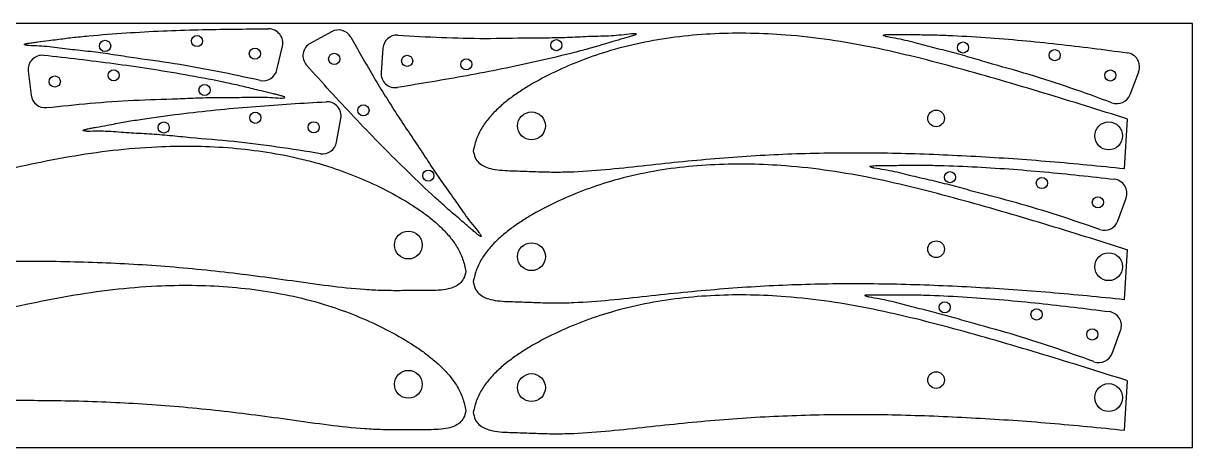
# Model space of a CAD drawing. Header units: millimetres. Extents: x 0 to 1016, y 0 to 152.
# Drawn here: x 596.5 to 1016.1, y 0 to 152.4 of the extents above; entities that cross this region are included whole.
import ezdxf

# ---------------------------------------------------------------- set-up
doc = ezdxf.new("R2010")
doc.units = ezdxf.units.MM

msp = doc.modelspace()

# ---------------------------------------------------------------- linework, layer by layer
at = {"color": 7, "linetype": 'Continuous', "lineweight": 25}
for p, q in [((1016.06, 152.38), (0.06, 152.38)), ((1016.06, -0.02), (1016.06, 152.38)), ((707.06, 149.39), (699.43, 145.2)), ((687.46, 135.67), (689.43, 144.16)), ((725.46, 143.41), (724.84, 134.72)), ((598.19, 135.22), (599.23, 126.57)), ((993.6, 126.82), (996.7, 134.96)), ((708.88, 109.68), (710.39, 118.26)), ((991.59, 100.24), (992.66, 117.97)), ((989.24, 81.43), (992.18, 89.63)), ((991.59, 53.24), (992.66, 70.97)), ((987.14, 33.85), (990.2, 42.01)), ((991.59, 6.24), (992.66, 23.97)), ((0.06, -0.02), (1016.06, -0.02))]:
    msp.add_line(p, q, dxfattribs=at)
for centre, radius in [((658.78, 146.01), 2), ((625.79, 144.29), 2), ((679.54, 141.48), 2), ((787.72, 144.54), 2), ((933.66, 143.7), 2), ((966.58, 140.95), 2), ((708.01, 139.62), 2), ((734.18, 138.91), 2), ((755.4, 137.68), 2), ((628.86, 133.73), 2), ((986.54, 133.65), 2), ((607.73, 131.49), 2), ((661.47, 128.43), 2), ((718.49, 121.13), 2), ((679.69, 118.46), 2), ((778.8, 115.56), 5), ((924, 118.25), 3), ((646.83, 114.96), 2), ((700.66, 115.06), 2), ((985.93, 111.97), 5), ((741.78, 97.7), 2), ((928.99, 97.12), 2), ((961.96, 95.01), 2), ((982.06, 88.11), 2), ((734.61, 72.74), 5), ((778.8, 68.56), 5), ((924, 71.25), 3), ((985.93, 64.97), 5), ((927.11, 50.39), 2), ((960.05, 47.82), 2), ((980.05, 40.64), 2), ((734.61, 22.74), 5), ((778.8, 21.56), 5), ((924, 24.25), 3), ((985.93, 17.97), 5)]:
    msp.add_circle(centre, radius, dxfattribs=at)
for centre, start, end in [((684.48, 145.31), 346.9172, 90.0845), ((709.51, 144.94), 29.4025, 118.7613), ((730.53, 143.05), 86.5527, 175.9116), ((701.87, 140.75), 118.7613, 221.9286), ((603.23, 135.83), 83.6636, 186.8309), ((991.95, 136.77), 339.1453, 82.3126), ((682.51, 136.82), 257.5584, 346.9172), ((729.9, 134.36), 175.9116, 279.0789), ((604.27, 127.18), 186.8309, 276.1898), ((988.85, 128.63), 249.7864, 339.1453), ((705.39, 119.14), 350.0112, 93.1785), ((703.88, 110.56), 260.6523, 350.0112), ((987.4, 91.34), 340.2762, 83.4435), ((984.46, 83.14), 250.9174, 340.2762), ((985.44, 43.79), 339.4752, 82.6425), ((982.38, 35.63), 250.1163, 339.4752)]:
    msp.add_arc(centre, 5.08, start, end, dxfattribs=at)
for points, knots in [([(598.43, 144.39), (598.03, 144.44), (597.54, 144.5), (597.04, 144.65), (596.92, 144.71), (596.88, 144.74), (596.86, 144.77), (596.85, 144.79), (596.85, 144.82), (596.86, 144.85), (596.89, 144.88), (596.99, 144.95), (597.46, 145.11), (598.46, 145.29), (599.95, 145.5), (602.37, 145.79), (605.27, 146.17), (608.49, 146.6), (611.3, 146.97), (614.04, 147.3), (616.92, 147.61), (623.36, 148.23), (633.22, 148.99), (646.32, 149.71), (659.16, 150.13), (671.83, 150.35), (680.25, 150.37), (684.47, 150.39)], [0, 0, 0, 0, 0.013443, 0.016523, 0.017329, 0.017938, 0.018246, 0.018508, 0.018751, 0.019077, 0.01947, 0.020272, 0.023035, 0.036012, 0.054197, 0.073581, 0.11743, 0.152149, 0.182274, 0.212295, 0.244693, 0.27915, 0.42868, 0.575814, 0.718163, 0.858609, 1, 1, 1, 1]), ([(713.93, 147.43), (716.52, 142.89), (721.68, 133.8), (729.87, 120.41), (737.17, 109.76), (742.69, 101.23), (746.81, 95.1), (751.22, 89.17), (755.26, 82.96), (758.39, 79.15), (759.96, 77.25)], [0, 0, 0, 0, 0.1867325, 0.373397, 0.5600521, 0.6480632, 0.7360398, 0.824033, 0.9120502, 1, 1, 1, 1]), ([(814.75, 148.72), (815.16, 148.73), (815.65, 148.74), (816.17, 148.68), (816.3, 148.64), (816.34, 148.61), (816.37, 148.59), (816.38, 148.57), (816.39, 148.54), (816.38, 148.51), (816.35, 148.47), (816.27, 148.39), (815.83, 148.15), (814.87, 147.83), (813.42, 147.38), (811.09, 146.72), (808.28, 145.89), (805.16, 144.97), (802.45, 144.16), (799.79, 143.4), (796.99, 142.65), (790.74, 141.03), (781.11, 138.74), (768.29, 135.98), (755.67, 133.55), (743.19, 131.36), (734.88, 130.02), (730.71, 129.34)], [0, 0, 0, 0, 0.013443, 0.016523, 0.017329, 0.017938, 0.018246, 0.018508, 0.018751, 0.019077, 0.01947, 0.020272, 0.023035, 0.036012, 0.054197, 0.073581, 0.11743, 0.152149, 0.182274, 0.212295, 0.244693, 0.27915, 0.42868, 0.575814, 0.718163, 0.858609, 1, 1, 1, 1]), ([(730.83, 148.12), (736.05, 147.82), (746.49, 147.24), (762.17, 146.85), (775.09, 147.21), (785.24, 147.21), (792.63, 147.35), (800.01, 147.84), (807.41, 147.86), (812.31, 148.43), (814.75, 148.72)], [0, 0, 0, 0, 0.1867325, 0.373397, 0.5600521, 0.6480632, 0.7360398, 0.824033, 0.9120502, 1, 1, 1, 1]), ([(992.66, 117.97), (992.59, 118), (987.59, 119.62), (977.6, 122.78), (962.59, 127.39), (947.43, 131.89), (932.16, 136.2), (916.83, 140.27), (901.39, 143.83), (885.79, 146.59), (871.09, 148.25), (857.34, 148.92), (844.63, 148.76), (831.96, 147.75), (819.4, 145.78), (807.75, 142.93), (797.06, 139.32), (787.34, 135.14), (779.74, 131.17), (774.2, 127.68), (770.52, 125.03), (767.05, 122.12), (763.86, 118.91), (761.14, 115.29), (758.97, 111.2), (758.26, 108.18), (757.9, 106.64)], [0, 0, 0, 0, 0.00083, 0.06215, 0.124003, 0.186486, 0.249178, 0.311723, 0.374105, 0.436508, 0.499001, 0.54904, 0.599138, 0.649271, 0.699335, 0.749311, 0.790948, 0.832622, 0.874355, 0.89222, 0.910065, 0.927922, 0.945735, 0.96348, 0.981385, 1, 1, 1, 1]), ([(906.56, 147.5), (906.18, 147.61), (905.7, 147.73), (905.22, 147.95), (905.11, 148.02), (905.08, 148.06), (905.06, 148.09), (905.05, 148.11), (905.05, 148.14), (905.07, 148.17), (905.1, 148.2), (905.21, 148.25), (905.7, 148.35), (906.71, 148.39), (908.22, 148.39), (910.65, 148.36), (913.58, 148.34), (916.83, 148.33), (919.66, 148.31), (922.43, 148.27), (925.32, 148.19), (931.78, 147.93), (941.66, 147.35), (954.73, 146.29), (967.51, 144.98), (980.09, 143.48), (988.44, 142.36), (992.63, 141.81)], [0, 0, 0, 0, 0.013443, 0.016523, 0.017329, 0.017938, 0.018246, 0.018508, 0.018751, 0.019077, 0.01947, 0.020272, 0.023035, 0.036012, 0.054197, 0.073581, 0.11743, 0.152149, 0.182274, 0.212295, 0.244693, 0.27915, 0.42868, 0.575814, 0.718163, 0.858609, 1, 1, 1, 1]), ([(987.09, 123.86), (982.18, 125.65), (972.35, 129.23), (957.45, 134.12), (944.98, 137.5), (935.26, 140.43), (928.14, 142.43), (920.94, 144.09), (913.84, 146.2), (908.99, 147.07), (906.56, 147.5)], [0, 0, 0, 0, 0.1867325, 0.373397, 0.5600521, 0.6480632, 0.7360398, 0.824033, 0.9120502, 1, 1, 1, 1]), ([(681.42, 131.86), (676.31, 132.97), (666.09, 135.18), (650.66, 138.01), (637.85, 139.68), (627.82, 141.26), (620.49, 142.28), (613.13, 142.95), (605.82, 144.09), (600.89, 144.29), (598.43, 144.39)], [0, 0, 0, 0, 0.1867325, 0.373397, 0.5600521, 0.6480632, 0.7360398, 0.824033, 0.9120502, 1, 1, 1, 1]), ([(688.67, 125.55), (689.08, 125.55), (689.57, 125.56), (690.08, 125.65), (690.21, 125.7), (690.25, 125.73), (690.28, 125.75), (690.29, 125.77), (690.29, 125.8), (690.29, 125.83), (690.26, 125.87), (690.17, 125.94), (689.72, 126.16), (688.74, 126.44), (687.28, 126.81), (684.91, 127.37), (682.07, 128.06), (678.91, 128.83), (676.16, 129.51), (673.47, 130.14), (670.64, 130.76), (664.31, 132.08), (654.59, 133.91), (641.65, 136.05), (628.93, 137.87), (616.36, 139.46), (607.99, 140.4), (603.79, 140.88)], [0, 0, 0, 0, 0.013443, 0.016523, 0.017329, 0.017938, 0.018246, 0.018508, 0.018751, 0.019077, 0.01947, 0.020272, 0.023035, 0.036012, 0.054197, 0.073581, 0.11743, 0.152149, 0.182274, 0.212295, 0.244693, 0.27915, 0.42868, 0.575814, 0.718163, 0.858609, 1, 1, 1, 1]), ([(759.96, 77.25), (760.19, 76.92), (760.47, 76.51), (760.69, 76.05), (760.73, 75.91), (760.73, 75.86), (760.72, 75.83), (760.71, 75.81), (760.69, 75.79), (760.67, 75.78), (760.62, 75.78), (760.51, 75.81), (760.07, 76.05), (759.27, 76.68), (758.12, 77.65), (756.29, 79.25), (754.07, 81.16), (751.61, 83.28), (749.45, 85.12), (747.38, 86.95), (745.23, 88.88), (740.47, 93.26), (733.32, 100.1), (724.05, 109.38), (715.17, 118.66), (706.56, 127.96), (700.92, 134.21), (698.09, 137.35)], [0, 0, 0, 0, 0.013443, 0.016523, 0.017329, 0.017938, 0.018246, 0.018508, 0.018751, 0.019077, 0.01947, 0.020272, 0.023035, 0.036012, 0.054197, 0.073581, 0.11743, 0.152149, 0.182274, 0.212295, 0.244693, 0.27915, 0.42868, 0.575814, 0.718163, 0.858609, 1, 1, 1, 1]), ([(604.82, 122.13), (610.02, 122.67), (620.42, 123.76), (636.06, 124.9), (648.98, 125.16), (659.12, 125.64), (666.51, 125.85), (673.9, 125.72), (681.29, 126.05), (686.21, 125.71), (688.67, 125.55)], [0, 0, 0, 0, 0.1867325, 0.373397, 0.5600521, 0.6480632, 0.7360398, 0.824033, 0.9120502, 1, 1, 1, 1]), ([(619.51, 113.58), (619.11, 113.61), (618.62, 113.65), (618.11, 113.77), (617.99, 113.82), (617.94, 113.85), (617.92, 113.88), (617.91, 113.9), (617.91, 113.93), (617.92, 113.95), (617.94, 113.99), (618.04, 114.06), (618.5, 114.25), (619.49, 114.48), (620.97, 114.77), (623.37, 115.19), (626.24, 115.73), (629.43, 116.33), (632.22, 116.85), (634.94, 117.33), (637.8, 117.79), (644.19, 118.76), (654, 120.05), (667.04, 121.48), (679.84, 122.6), (692.48, 123.49), (700.89, 123.97), (705.11, 124.21)], [0, 0, 0, 0, 0.013443, 0.016523, 0.017329, 0.017938, 0.018246, 0.018508, 0.018751, 0.019077, 0.01947, 0.020272, 0.023035, 0.036012, 0.054197, 0.073581, 0.11743, 0.152149, 0.182274, 0.212295, 0.244693, 0.27915, 0.42868, 0.575814, 0.718163, 0.858609, 1, 1, 1, 1]), ([(703.05, 105.55), (697.89, 106.38), (687.57, 108.04), (672.01, 110.03), (659.12, 111.01), (649.02, 112.04), (641.66, 112.67), (634.27, 112.94), (626.91, 113.68), (621.97, 113.61), (619.51, 113.58)], [0, 0, 0, 0, 0.1867325, 0.373397, 0.5600521, 0.6480632, 0.7360398, 0.824033, 0.9120502, 1, 1, 1, 1]), ([(445.53, 53.75), (445.19, 53.7), (444.62, 53.63), (443.94, 53.59), (443.57, 53.61), (443.44, 53.66), (443.4, 53.69), (443.37, 53.71), (443.35, 53.75), (443.36, 53.8), (443.38, 53.85), (443.48, 53.97), (443.73, 54.14), (444.28, 54.45), (446.11, 55.3), (449.08, 56.47), (452.74, 57.96), (455.92, 59.26), (458.66, 60.39), (462.51, 61.97), (467.92, 64.08), (475.13, 66.73), (482.81, 69.44), (490.63, 72.09), (498.4, 74.64), (506.04, 77.05), (513.6, 79.36), (523.59, 82.31), (536.11, 85.87), (551.25, 90.03), (566.53, 94.08), (581.92, 97.94), (597.37, 101.55), (612.91, 104.65), (628.58, 106.94), (643.33, 108.16), (657.09, 108.42), (669.79, 107.88), (682.43, 106.49), (694.92, 104.16), (706.48, 100.96), (717.05, 97.03), (726.65, 92.56), (734.13, 88.37), (739.56, 84.72), (743.16, 81.96), (746.55, 78.95), (749.64, 75.64), (752.25, 71.94), (754.3, 67.79), (754.92, 64.75), (755.23, 63.21)], [0, 0, 0, 0, 0.003057, 0.005073, 0.006058, 0.006224, 0.006358, 0.006468, 0.00659, 0.006718, 0.006876, 0.007075, 0.00807, 0.009553, 0.012689, 0.02592, 0.037855, 0.047758, 0.056304, 0.064169, 0.084693, 0.107775, 0.132251, 0.156894, 0.181013, 0.20467, 0.227983, 0.251071, 0.297033, 0.343395, 0.390229, 0.43722, 0.484101, 0.530859, 0.577633, 0.624476, 0.661982, 0.699533, 0.737111, 0.774636, 0.812095, 0.843304, 0.874541, 0.905822, 0.919213, 0.932589, 0.945973, 0.959326, 0.972627, 0.986047, 1, 1, 1, 1]), ([(757.9, 106.64), (758.07, 105.78), (758.38, 104.17), (759.84, 102.21), (761.79, 100.93), (764.36, 100.06), (767.51, 99.6), (771.06, 99.44), (775.67, 99.32), (781.17, 99.08), (787.61, 98.92), (796.19, 99.11), (807.04, 99.97), (820.11, 101.44), (837.52, 103.28), (859.24, 105.1), (885.35, 106.04), (911.71, 105.88), (938.26, 104.73), (964.96, 102.93), (982.71, 101.14), (991.59, 100.24)], [0, 0, 0, 0, 0.010935, 0.020469, 0.029919, 0.04, 0.054577, 0.069867, 0.084855, 0.112811, 0.139423, 0.166202, 0.221095, 0.276835, 0.332269, 0.442054, 0.551926, 0.662121, 0.7748, 0.88738, 1, 1, 1, 1]), ([(992.66, 70.97), (992.59, 71), (987.59, 72.62), (977.6, 75.78), (962.59, 80.39), (947.43, 84.89), (932.16, 89.2), (916.83, 93.27), (901.39, 96.83), (885.79, 99.59), (871.09, 101.25), (857.34, 101.92), (844.63, 101.76), (831.96, 100.75), (819.4, 98.78), (807.75, 95.93), (797.06, 92.32), (787.34, 88.14), (779.74, 84.17), (774.2, 80.68), (770.52, 78.03), (767.05, 75.12), (763.86, 71.91), (761.14, 68.29), (758.97, 64.2), (758.26, 61.18), (757.9, 59.64)], [0, 0, 0, 0, 0.00083, 0.06215, 0.124003, 0.186486, 0.249178, 0.311723, 0.374105, 0.436508, 0.499001, 0.54904, 0.599138, 0.649271, 0.699335, 0.749311, 0.790948, 0.832622, 0.874355, 0.89222, 0.910065, 0.927922, 0.945735, 0.96348, 0.981385, 1, 1, 1, 1]), ([(901.82, 100.38), (901.43, 100.48), (900.95, 100.6), (900.47, 100.8), (900.36, 100.88), (900.32, 100.91), (900.3, 100.94), (900.3, 100.97), (900.3, 100.99), (900.31, 101.02), (900.35, 101.05), (900.45, 101.1), (900.94, 101.21), (901.95, 101.27), (903.46, 101.31), (905.9, 101.32), (908.82, 101.36), (912.07, 101.41), (914.9, 101.45), (917.67, 101.46), (920.56, 101.44), (927.03, 101.31), (936.91, 100.93), (950, 100.13), (962.81, 99.06), (975.42, 97.81), (983.79, 96.86), (987.98, 96.39)], [0, 0, 0, 0, 0.013443, 0.016523, 0.017329, 0.017938, 0.018246, 0.018508, 0.018751, 0.019077, 0.01947, 0.020272, 0.023035, 0.036012, 0.054197, 0.073581, 0.11743, 0.152149, 0.182274, 0.212295, 0.244693, 0.27915, 0.42868, 0.575814, 0.718163, 0.858609, 1, 1, 1, 1]), ([(982.8, 78.34), (977.85, 80.03), (967.96, 83.41), (952.96, 88.01), (940.43, 91.15), (930.65, 93.88), (923.49, 95.73), (916.26, 97.25), (909.13, 99.23), (904.26, 100), (901.82, 100.38)], [0, 0, 0, 0, 0.1867325, 0.373397, 0.5600521, 0.6480632, 0.7360398, 0.824033, 0.9120502, 1, 1, 1, 1]), ([(755.23, 63.21), (755.04, 62.35), (754.68, 60.75), (753.16, 58.83), (751.17, 57.61), (748.57, 56.81), (745.42, 56.45), (741.87, 56.4), (737.25, 56.41), (731.74, 56.34), (725.3, 56.37), (716.73, 56.81), (705.91, 58), (692.89, 59.85), (675.55, 62.21), (653.89, 64.67), (627.82, 66.39), (603.06, 66.97), (579.68, 66.76), (557.72, 66), (535.79, 64.91), (517.9, 63.56), (504.1, 61.92), (494.31, 60.75), (484.5, 59.74), (474.7, 58.56), (464.98, 56.91), (455.16, 55.87), (448.74, 54.46), (445.53, 53.75)], [0, 0, 0, 0, 0.008269, 0.015478, 0.022624, 0.030246, 0.041269, 0.05283, 0.064163, 0.085303, 0.105425, 0.125674, 0.167182, 0.20933, 0.251247, 0.334261, 0.417342, 0.500666, 0.570628, 0.640516, 0.710427, 0.780331, 0.811711, 0.843096, 0.874485, 0.905861, 0.937243, 0.968634, 1, 1, 1, 1]), ([(757.9, 59.64), (758.07, 58.78), (758.38, 57.17), (759.84, 55.21), (761.79, 53.93), (764.36, 53.06), (767.51, 52.6), (771.06, 52.44), (775.67, 52.32), (781.17, 52.08), (787.61, 51.92), (796.19, 52.11), (807.04, 52.97), (820.11, 54.44), (837.52, 56.28), (859.24, 58.1), (885.35, 59.04), (911.71, 58.88), (938.26, 57.73), (964.96, 55.93), (982.71, 54.14), (991.59, 53.24)], [0, 0, 0, 0, 0.010935, 0.020469, 0.029919, 0.04, 0.054577, 0.069867, 0.084855, 0.112811, 0.139423, 0.166202, 0.221095, 0.276835, 0.332269, 0.442054, 0.551926, 0.662121, 0.7748, 0.88738, 1, 1, 1, 1]), ([(445.53, 3.75), (445.19, 3.7), (444.62, 3.63), (443.94, 3.59), (443.57, 3.61), (443.44, 3.66), (443.4, 3.69), (443.37, 3.71), (443.35, 3.75), (443.36, 3.8), (443.38, 3.85), (443.48, 3.97), (443.73, 4.14), (444.28, 4.45), (446.11, 5.3), (449.08, 6.47), (452.74, 7.96), (455.92, 9.26), (458.66, 10.39), (462.51, 11.97), (467.92, 14.08), (475.13, 16.73), (482.81, 19.44), (490.63, 22.09), (498.4, 24.64), (506.04, 27.05), (513.6, 29.36), (523.59, 32.31), (536.11, 35.87), (551.25, 40.03), (566.53, 44.08), (581.92, 47.94), (597.37, 51.55), (612.91, 54.65), (628.58, 56.94), (643.33, 58.16), (657.09, 58.42), (669.79, 57.88), (682.43, 56.49), (694.92, 54.16), (706.48, 50.96), (717.05, 47.03), (726.65, 42.56), (734.13, 38.37), (739.56, 34.72), (743.16, 31.96), (746.55, 28.95), (749.64, 25.64), (752.25, 21.94), (754.3, 17.79), (754.92, 14.75), (755.23, 13.21)], [0, 0, 0, 0, 0.003057, 0.005073, 0.006058, 0.006224, 0.006358, 0.006468, 0.00659, 0.006718, 0.006876, 0.007075, 0.00807, 0.009553, 0.012689, 0.02592, 0.037855, 0.047758, 0.056304, 0.064169, 0.084693, 0.107775, 0.132251, 0.156894, 0.181013, 0.20467, 0.227983, 0.251071, 0.297033, 0.343395, 0.390229, 0.43722, 0.484101, 0.530859, 0.577633, 0.624476, 0.661982, 0.699533, 0.737111, 0.774636, 0.812095, 0.843304, 0.874541, 0.905822, 0.919213, 0.932589, 0.945973, 0.959326, 0.972627, 0.986047, 1, 1, 1, 1]), ([(992.66, 23.97), (992.59, 24), (987.59, 25.62), (977.6, 28.78), (962.59, 33.39), (947.43, 37.89), (932.16, 42.2), (916.83, 46.27), (901.39, 49.83), (885.79, 52.59), (871.09, 54.25), (857.34, 54.92), (844.63, 54.76), (831.96, 53.75), (819.4, 51.78), (807.75, 48.93), (797.06, 45.32), (787.34, 41.14), (779.74, 37.17), (774.2, 33.68), (770.52, 31.03), (767.05, 28.12), (763.86, 24.91), (761.14, 21.29), (758.97, 17.2), (758.26, 14.18), (757.9, 12.64)], [0, 0, 0, 0, 0.00083, 0.06215, 0.124003, 0.186486, 0.249178, 0.311723, 0.374105, 0.436508, 0.499001, 0.54904, 0.599138, 0.649271, 0.699335, 0.749311, 0.790948, 0.832622, 0.874355, 0.89222, 0.910065, 0.927922, 0.945735, 0.96348, 0.981385, 1, 1, 1, 1]), ([(899.99, 54.03), (899.6, 54.13), (899.13, 54.26), (898.65, 54.47), (898.54, 54.54), (898.5, 54.58), (898.48, 54.61), (898.48, 54.63), (898.48, 54.66), (898.49, 54.68), (898.53, 54.71), (898.63, 54.77), (899.12, 54.87), (900.14, 54.91), (901.65, 54.93), (904.08, 54.91), (907, 54.9), (910.25, 54.91), (913.09, 54.92), (915.85, 54.89), (918.74, 54.82), (925.21, 54.61), (935.09, 54.08), (948.17, 53.1), (960.95, 51.86), (973.54, 50.43), (981.9, 49.36), (986.09, 48.83)], [0, 0, 0, 0, 0.013443, 0.016523, 0.017329, 0.017938, 0.018246, 0.018508, 0.018751, 0.019077, 0.01947, 0.020272, 0.023035, 0.036012, 0.054197, 0.073581, 0.11743, 0.152149, 0.182274, 0.212295, 0.244693, 0.27915, 0.42868, 0.575814, 0.718163, 0.858609, 1, 1, 1, 1]), ([(980.66, 30.86), (975.73, 32.62), (965.89, 36.13), (950.95, 40.94), (938.47, 44.25), (928.73, 47.12), (921.6, 49.08), (914.38, 50.7), (907.28, 52.77), (902.42, 53.61), (899.99, 54.03)], [0, 0, 0, 0, 0.1867325, 0.373397, 0.5600521, 0.6480632, 0.7360398, 0.824033, 0.9120502, 1, 1, 1, 1]), ([(755.23, 13.21), (755.04, 12.35), (754.68, 10.75), (753.16, 8.83), (751.17, 7.61), (748.57, 6.81), (745.42, 6.45), (741.87, 6.4), (737.25, 6.41), (731.74, 6.34), (725.3, 6.37), (716.73, 6.81), (705.91, 8), (692.89, 9.85), (675.55, 12.21), (653.89, 14.67), (627.82, 16.39), (603.06, 16.97), (579.68, 16.76), (557.72, 16), (535.79, 14.91), (517.9, 13.56), (504.1, 11.92), (494.31, 10.75), (484.5, 9.74), (474.7, 8.56), (464.98, 6.91), (455.16, 5.87), (448.74, 4.46), (445.53, 3.75)], [0, 0, 0, 0, 0.008269, 0.015478, 0.022624, 0.030246, 0.041269, 0.05283, 0.064163, 0.085303, 0.105425, 0.125674, 0.167182, 0.20933, 0.251247, 0.334261, 0.417342, 0.500666, 0.570628, 0.640516, 0.710427, 0.780331, 0.811711, 0.843096, 0.874485, 0.905861, 0.937243, 0.968634, 1, 1, 1, 1]), ([(757.9, 12.64), (758.07, 11.78), (758.38, 10.17), (759.84, 8.21), (761.79, 6.93), (764.36, 6.06), (767.51, 5.6), (771.06, 5.44), (775.67, 5.32), (781.17, 5.08), (787.61, 4.92), (796.19, 5.11), (807.04, 5.97), (820.11, 7.44), (837.52, 9.28), (859.24, 11.1), (885.35, 12.04), (911.71, 11.88), (938.26, 10.73), (964.96, 8.93), (982.71, 7.14), (991.59, 6.24)], [0, 0, 0, 0, 0.010935, 0.020469, 0.029919, 0.04, 0.054577, 0.069867, 0.084855, 0.112811, 0.139423, 0.166202, 0.221095, 0.276835, 0.332269, 0.442054, 0.551926, 0.662121, 0.7748, 0.88738, 1, 1, 1, 1])]:
    msp.add_open_spline(points, degree=3, knots=knots, dxfattribs=at)

doc.saveas('drawing.dxf')
